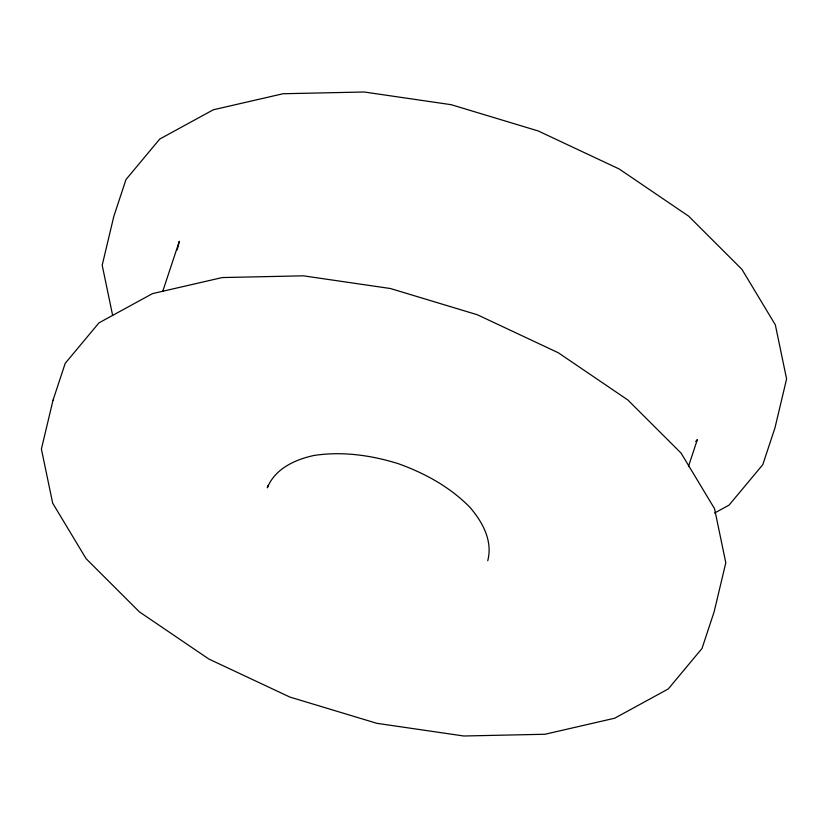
<?xml version="1.0" encoding="UTF-8"?>
<svg xmlns="http://www.w3.org/2000/svg" width="828" height="828" viewBox="0 0 828 828"><rect width="100%" height="100%" fill="white"/><g stroke="black" fill="none" stroke-linecap="round" stroke-linejoin="round"><path stroke-width="1.24" d="M487.744 560.742C492.95 540.725 482.465 521.764 469.683 507.057C449.666 486.74 424.35 472.933 397.647 463.463C370.551 455.152 342.005 451.136 313.812 455.503C294.789 459.695 275.062 468.669 267.299 487.837L268.117 485.394M177.254 249.89L179.293 241.341L162.671 291.58M688.43 466.557L697.342 439.606L695.706 441.562M714.543 513.06L729.044 505.132L762.795 464.653L774.956 427.89L786.6 378.945L775.339 324.876L741.929 269.359L688.668 216.18L619.168 168.974L538.169 130.948L451.198 104.69L364.185 92.001L283.041 93.74L213.313 109.782L159.752 139.042L125.991 179.521L113.84 216.294L102.196 265.239L112.67 315.53M53.044 400.11L41.4 449.055L52.661 503.124L86.071 558.641L139.332 611.82L208.832 659.026L289.831 697.052L376.802 723.31L463.815 735.999L544.959 734.26L614.686 718.218L668.248 688.958L702.009 648.479L714.16 611.706L725.804 562.761L714.543 508.692L681.134 453.175L627.872 400.007L558.372 352.8L477.383 314.775L390.412 288.517L303.39 275.827L222.246 277.556L152.518 293.609L98.956 322.868L65.205 363.347L53.044 400.11"/></g></svg>
